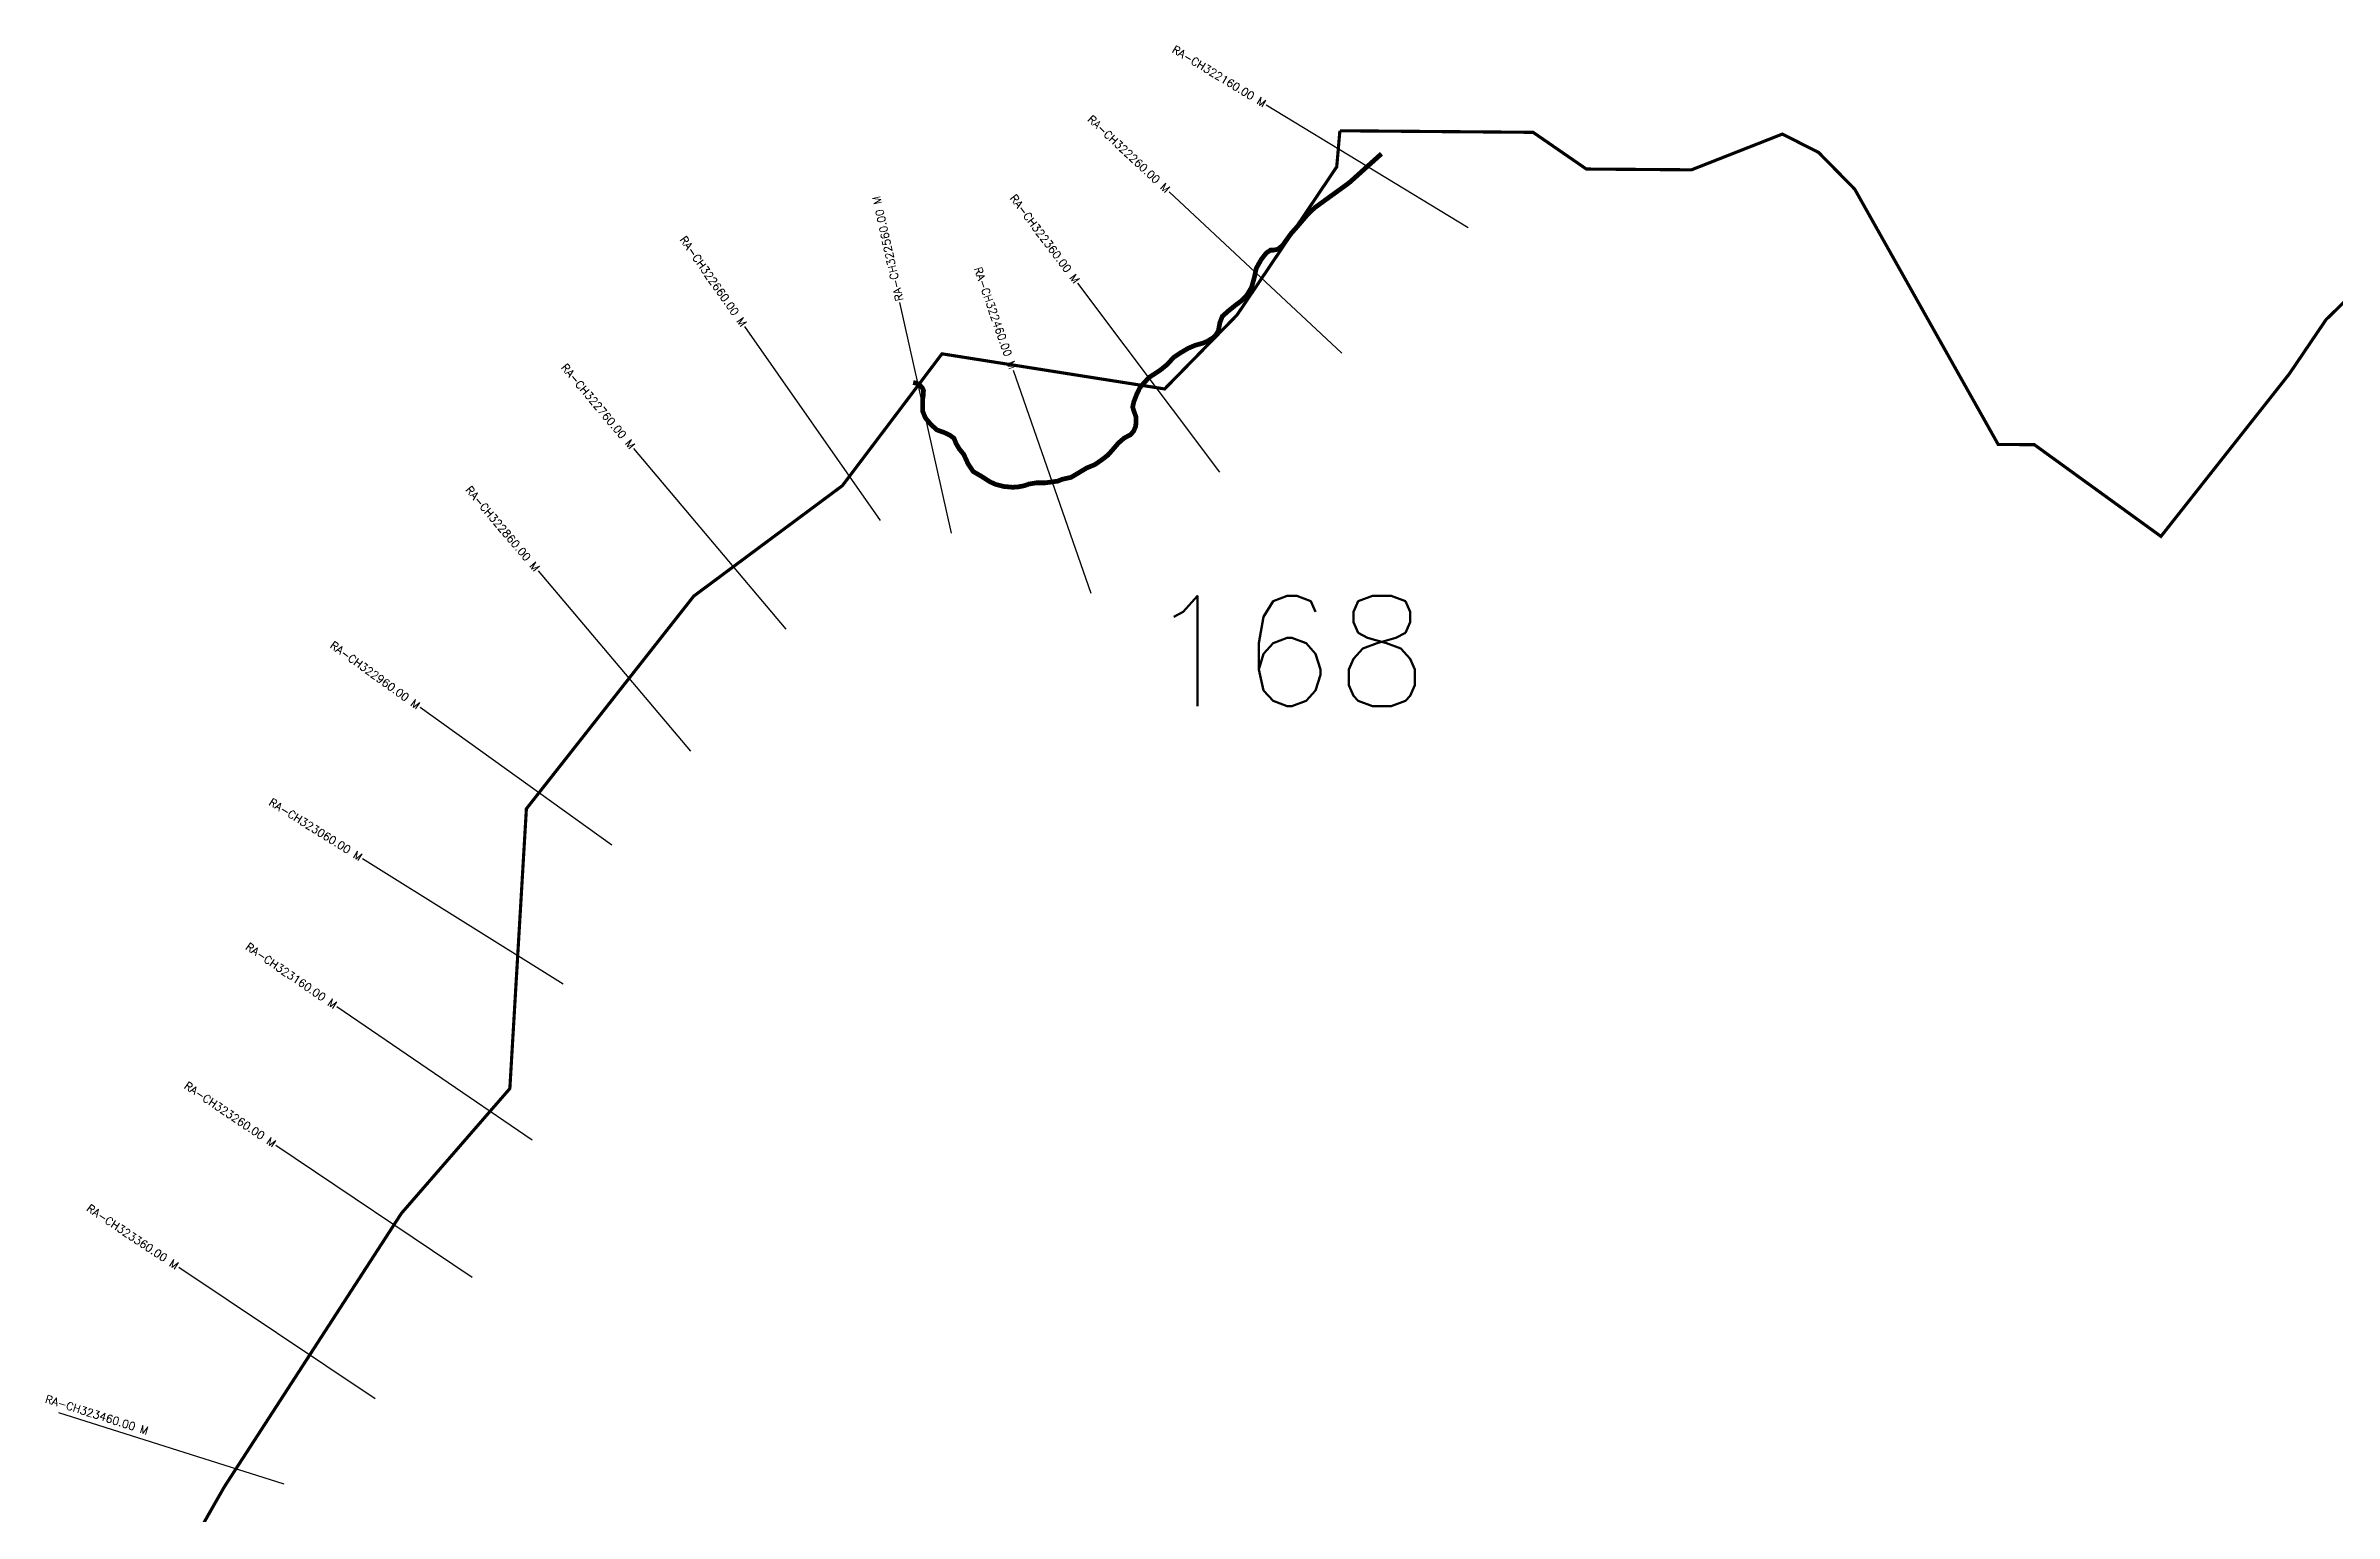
# Model space of a CAD drawing. Header units: metres. Extents: x 287149 to 291920, y 1996287 to 1999941.
# Drawn here: x 287399 to 288851, y 1998123 to 1999055 of the extents above; entities that cross this region are included whole.
import ezdxf
from ezdxf.enums import TextEntityAlignment as Align

# ---------------------------------------------------------------- set-up
doc = ezdxf.new("R2010")
doc.units = ezdxf.units.M
doc.header["$MEASUREMENT"] = 0
for name, color, linetype in [('CS', 134, 'Continuous'), ('CSMark', 6, 'Continuous'), ('NATURALLY PROTECTED', 3, 'Continuous')]:
    doc.layers.add(name, color=color, linetype=linetype)
doc.styles.get("Standard").update_dxf_attribs({"font": 'simplex.shx'})

msp = doc.modelspace()

# ---------------------------------------------------------------- linework, layer by layer
at = {"color": 6, "const_width": 2, "flags": 128}
for points in [[(287460, 1998048.7), (287512, 1998139.9), (287624.3, 1998313.4), (287693.1, 1998392.6), (287703.6, 1998570.2), (287809.8, 1998705.2), (287904.1, 1998775.3), (287967.3, 1998859), (288108.6, 1998836.7), (288154.5, 1998883.6), (288217.8, 1998977.7), (288219.8, 1999000.6)], [(288219.8, 1999000.6), (288342.4, 1998999.6), (288376.2, 1998976.3), (288442.9, 1998975.8), (288500.6, 1998998.5), (288523.6, 1998986.8), (288546.5, 1998963.5), (288637.5, 1998801.5), (288660.5, 1998801.3), (288740.8, 1998743.1), (288822.2, 1998846.2), (288845.5, 1998880.6), (288857.2, 1998892.1)]]:
    msp.add_lwpolyline(points, dxfattribs=at)
at = {"layer": 'CS'}
for p, q in [((288301.3, 1998939), (288173.1, 1999016.9)), ((288221.1, 1998859.5), (288111.5, 1998961.9)), ((288143.6, 1998783.8), (288053.6, 1998903.9)), ((287973.3, 1998745.2), (287940.6, 1998891.6)), ((287928.2, 1998753.3), (287842.3, 1998876.3)), ((288061.9, 1998706.8), (288012.6, 1998848.5)), ((287868.4, 1998684.3), (287771.7, 1998798.9)), ((287808, 1998606.7), (287711.2, 1998721.3)), ((287757.9, 1998547), (287636.1, 1998634.5)), ((287726.9, 1998458.9), (287599.7, 1998538.5)), ((287707.3, 1998359.9), (287583.4, 1998444.4)), ((287669.1, 1998272.7), (287544.7, 1998356.5)), ((287607.7, 1998195.7), (287483, 1998279)), ((287550, 1998141.4), (287407, 1998186.8))]:
    msp.add_line(p, q, dxfattribs=at)
at = {"layer": 'NATURALLY PROTECTED', "const_width": 3, "flags": 128}
msp.add_lwpolyline([(288246.2, 1998986), (288225.6, 1998967.5), (288203.9, 1998951.8), (288201.4, 1998949.5), (288198.5, 1998946.5), (288191.9, 1998938.8), (288188.8, 1998935.3), (288185.9, 1998931.3), (288183.5, 1998927.9), (288180.5, 1998925.4), (288177.6, 1998924.8), (288175.7, 1998924.8), (288173, 1998922.9), (288169.9, 1998918.9), (288166.7, 1998913.2), (288165.6, 1998907.8), (288163.8, 1998901.3), (288160.9, 1998896.4), (288157.4, 1998892.7), (288153.6, 1998889.9), (288148.9, 1998886.1), (288145.2, 1998882.8), (288143.6, 1998878.6), (288142.7, 1998873.6), (288141, 1998870.8), (288139, 1998869), (288135.4, 1998866.8), (288132.6, 1998865.7), (288127.9, 1998864.4), (288123.5, 1998862.5), (288118.8, 1998859.7), (288114.3, 1998856.7), (288110.2, 1998852.2), (288105.9, 1998848.7), (288101.8, 1998846), (288098.8, 1998844.1), (288095.7, 1998840.8), (288093, 1998837.7), (288091, 1998833.6), (288089.1, 1998828.7), (288088.3, 1998825.2), (288089.2, 1998822.4), (288090.5, 1998818.7), (288090.5, 1998815.9), (288090.2, 1998812.9), (288088.9, 1998809.9), (288087, 1998807.7), (288082.9, 1998805.5), (288079.2, 1998802.3), (288075.7, 1998798.2), (288072.7, 1998794.8), (288069.1, 1998792), (288064.4, 1998788.7), (288059.1, 1998786.5), (288052.1, 1998782.3), (288049.2, 1998780.6), (288043.4, 1998779.3), (288040.9, 1998778.2), (288032.8, 1998777.1), (288031, 1998777.1), (288027.2, 1998777.1), (288022.4, 1998776.3), (288019.6, 1998775.3), (288015.5, 1998774.5), (288012, 1998774.3), (288006.5, 1998774.8), (288001.4, 1998776.1), (287997.7, 1998777.8), (287992.4, 1998781.2), (287987.1, 1998784.3), (287983.9, 1998789.1), (287981.1, 1998795.2), (287978.3, 1998798.6), (287976.3, 1998802), (287974.9, 1998805.4), (287972.4, 1998807.3), (287968.8, 1998809), (287964.1, 1998810.7), (287960.3, 1998814.1), (287956.8, 1998818.3), (287955, 1998822.7), (287955, 1998825.9), (287955, 1998829.8), (287955.4, 1998832.4), (287955.6, 1998835.7), (287954.7, 1998837.6), (287953, 1998839.4), (287950.9, 1998840.4), (287949, 1998840.8)], dxfattribs=at)

# ---------------------------------------------------------------- texts
at = {"insert": (288096.4, 1998705.3), "char_height": 70, "attachment_point": 1}
msp.add_mtext_dynamic_manual_height_columns('168', width=95.172, gutter_width=1, heights=[0], dxfattribs=at)
at = {"layer": 'CSMark'}
for s, rotation, p in [('RA-CH322160.00 M', 328.6808, (288172.3, 1999017.5)), ('RA-CH322260.00 M', 316.9467, (288110.8, 1998962.6)), ('RA-CH322360.00 M', 306.8559, (288053, 1998904.7)), ('RA-CH322660.00 M', 304.948, (287841.7, 1998877.1)), ('RA-CH322460.00 M', 289.1927, (288012.3, 1998849.5)), ('RA-CH322760.00 M', 310.1419, (287771.1, 1998799.7)), ('RA-CH322860.00 M', 310.208, (287710.5, 1998722)), ('RA-CH322960.00 M', 324.286, (287635.3, 1998635.1)), ('RA-CH323060.00 M', 327.9734, (287598.8, 1998539)), ('RA-CH323160.00 M', 325.6799, (287582.6, 1998445)), ('RA-CH323260.00 M', 326.0032, (287543.9, 1998357.1)), ('RA-CH323360.00 M', 326.259, (287482.1, 1998279.6)), ('RA-CH323460.00 M', 342.389, (287463.5, 1998175.2))]:
    msp.add_text(s, height=5, rotation=rotation, dxfattribs=at).set_placement(p, align=Align.MIDDLE_RIGHT)
msp.add_text('RA-CH322560.00 M', height=5, rotation=102.6031, dxfattribs=at).set_placement((287940.4, 1998892.5), align=Align.MIDDLE_LEFT)

doc.saveas('drawing.dxf')
